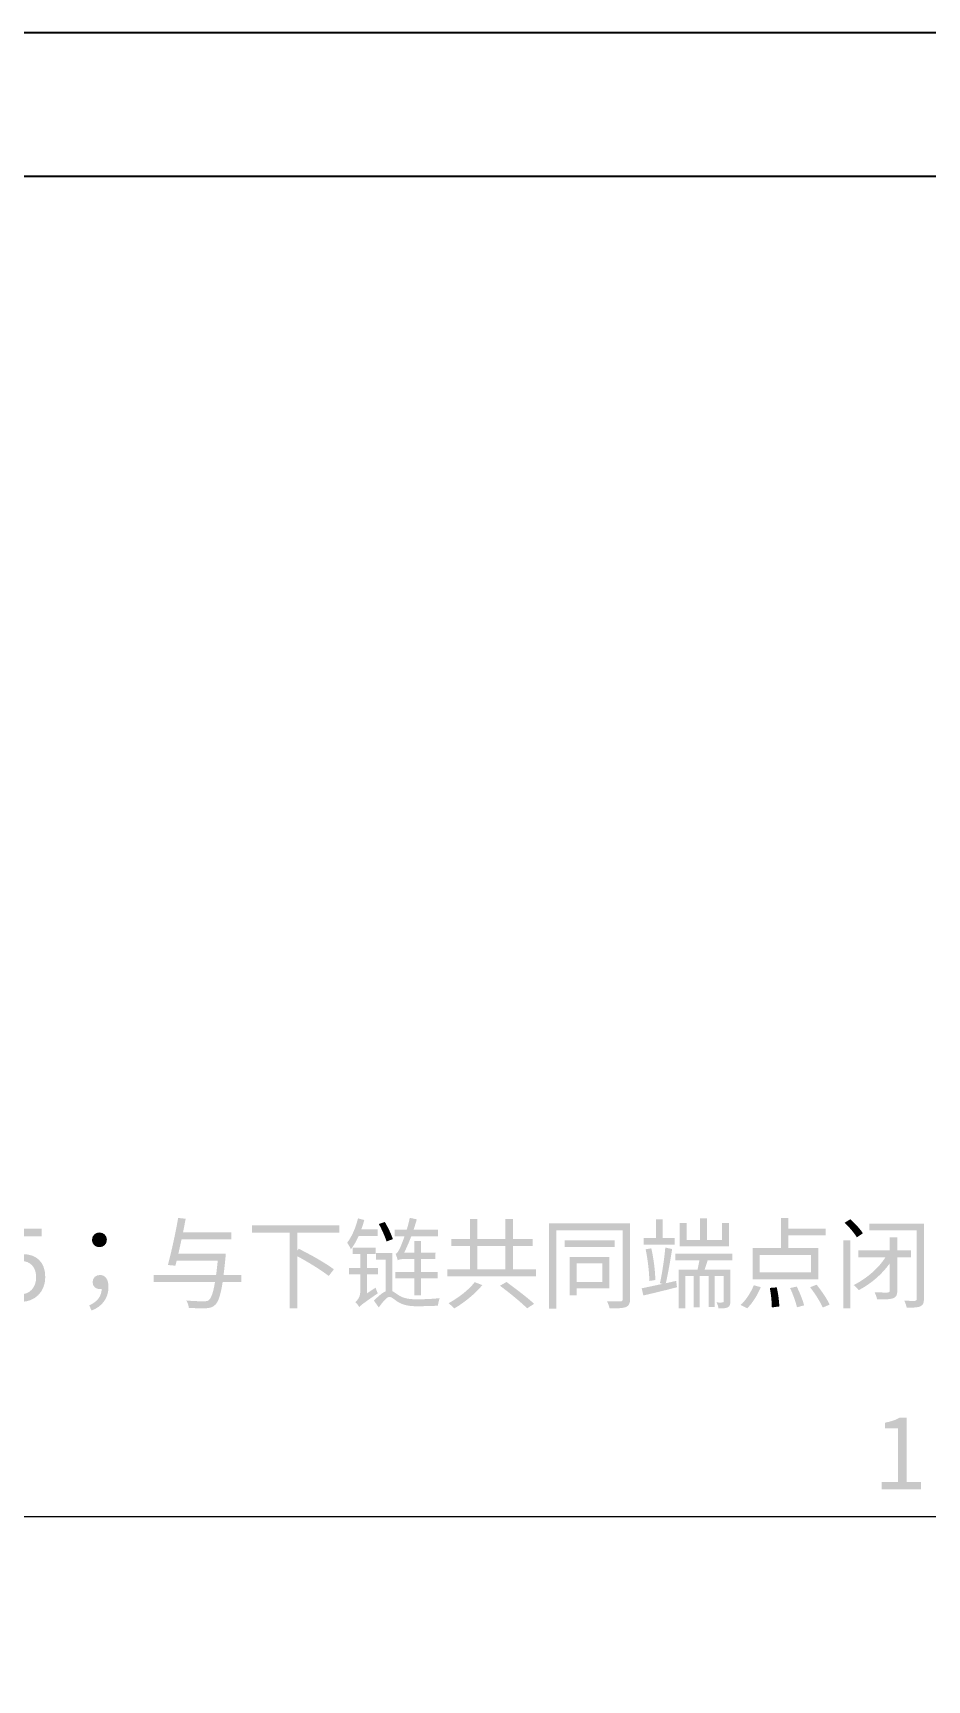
# Model space of a CAD drawing. Header units: millimetres. Extents: x -4600 to 229000, y -4300 to 19460.
# Drawn here: x 43789 to 46279, y 14875 to 19460 of the extents above; entities that cross this region are included whole.
import ezdxf

# ---------------------------------------------------------------- set-up
doc = ezdxf.new("R2010")
doc.units = ezdxf.units.MM
doc.header["$LTSCALE"] = 100
for name, color, linetype, lineweight in [('A-DIMS', 7, 'Continuous', 13), ('A-NOTE', 7, 'Continuous', 18), ('A-SHEET', 7, 'Continuous', 35)]:
    doc.layers.add(name, color=color, linetype=linetype, lineweight=lineweight)

# ---------------------------------------------------------------- blocks, each defined once
blk = doc.blocks.new('*D10')
at = {"layer": 'A-DIMS'}
h = blk.add_hatch(color=256, dxfattribs=at)
edge = h.paths.add_edge_path()
edge.add_line((6152.4, 13605.4), (6262.1, 13605.4))
edge.add_line((6262.1, 13605.4), (6262.1, 13626.1))
edge.add_line((6262.1, 13626.1), (6222, 13626.1))
edge.add_line((6222, 13626.1), (6222, 13805.4))
edge.add_line((6222, 13805.4), (6202.9, 13805.4))
edge.add_spline(control_points=[(6202.9, 13805.4), (6192, 13799.1), (6179.2, 13794.5), (6161.4, 13791.2)], knot_values=[0, 0, 0, 0, 1, 1, 1, 1], degree=3, periodic=0)
edge.add_line((6161.4, 13791.2), (6161.4, 13775.4))
edge.add_line((6161.4, 13775.4), (6197.2, 13775.4))
edge.add_line((6197.2, 13775.4), (6197.2, 13626.1))
edge.add_line((6197.2, 13626.1), (6152.4, 13626.1))
edge.add_line((6152.4, 13626.1), (6152.4, 13605.4))
blk.add_line((-1006, 13530.4), (14020, 13530.4))
blk = doc.blocks.new('SOURCE_DIMENSIONS')
at = {"layer": 'A-NOTE'}
h = blk.add_hatch(color=256, dxfattribs=at)
edge = h.paths.add_edge_path()
edge.add_spline(control_points=[(4193.5, 14361.1), (4186.4, 14320.2), (4174.1, 14263.4), (4164.8, 14230.1)], knot_values=[0, 0, 0, 0, 1, 1, 1, 1], degree=3, periodic=0)
edge.add_line((4164.8, 14230.1), (4185.8, 14228.2))
edge.add_line((4185.8, 14228.2), (4189.4, 14242.4))
edge.add_line((4189.4, 14242.4), (4303.7, 14242.4))
edge.add_spline(control_points=[(4303.7, 14242.4), (4302.1, 14227.1), (4300.7, 14214), (4299.1, 14202.3)], knot_values=[0, 0, 0, 0, 1, 1, 1, 1], degree=3, periodic=0)
edge.add_line((4299.1, 14202.3), (4125.5, 14202.3))
edge.add_line((4125.5, 14202.3), (4125.5, 14182.9))
edge.add_line((4125.5, 14182.9), (4296.1, 14182.9))
edge.add_spline(control_points=[(4296.1, 14182.9), (4291.2, 14153.5), (4285.7, 14138.2), (4279.2, 14132.5)], knot_values=[0, 0, 0, 0, 1, 1, 1, 1], degree=3, periodic=0)
edge.add_spline(control_points=[(4279.2, 14132.5), (4275.6, 14129.5), (4271.8, 14129.2), (4265, 14129.2), (4257.3, 14129.2), (4236.9, 14129.2), (4216.1, 14131.4)], knot_values=[0, 0, 0, 0, 1, 1, 1, 2, 2, 2, 2], degree=3, periodic=0)
edge.add_spline(control_points=[(4216.1, 14131.4), (4220, 14125.6), (4222.7, 14116.9), (4223.2, 14110.9)], knot_values=[0, 0, 0, 0, 1, 1, 1, 1], degree=3, periodic=0)
edge.add_spline(control_points=[(4223.2, 14110.9), (4242.9, 14109.5), (4262.5, 14109.3), (4272.3, 14109.8)], knot_values=[0, 0, 0, 0, 1, 1, 1, 1], degree=3, periodic=0)
edge.add_spline(control_points=[(4272.3, 14109.8), (4283.3, 14110.6), (4289.8, 14112.5), (4296.9, 14119.4), (4305.6, 14127.8), (4311.6, 14146.1), (4317.4, 14182.9)], knot_values=[0, 0, 0, 0, 1, 1, 1, 2, 2, 2, 2], degree=3, periodic=0)
edge.add_line((4317.4, 14182.9), (4369.7, 14182.9))
edge.add_line((4369.7, 14182.9), (4369.7, 14202.3))
edge.add_line((4369.7, 14202.3), (4319.8, 14202.3))
edge.add_spline(control_points=[(4319.8, 14202.3), (4321.7, 14216.5), (4323.4, 14232.6), (4325.3, 14251.4), (4325.5, 14254.4), (4326.1, 14261.5), (4326.1, 14261.5)], knot_values=[0, 0, 0, 0, 1, 1, 1, 2, 2, 2, 2], degree=3, periodic=0)
edge.add_line((4326.1, 14261.5), (4194, 14261.5))
edge.add_line((4194, 14261.5), (4203, 14301.9))
edge.add_line((4203, 14301.9), (4341.1, 14301.9))
edge.add_line((4341.1, 14301.9), (4341.1, 14321.5))
edge.add_line((4341.1, 14321.5), (4207.1, 14321.5))
edge.add_line((4207.1, 14321.5), (4214.5, 14358.9))
edge.add_line((4214.5, 14358.9), (4193.5, 14361.1))
h = blk.add_hatch(color=256, dxfattribs=at)
edge = h.paths.add_edge_path()
edge.add_spline(control_points=[(4694.2, 14360), (4687.9, 14334.4), (4677.3, 14309), (4663.9, 14292.1)], knot_values=[0, 0, 0, 0, 1, 1, 1, 1], degree=3, periodic=0)
edge.add_spline(control_points=[(4663.9, 14292.1), (4667.4, 14287.7), (4672.9, 14278.2), (4674.3, 14273.8)], knot_values=[0, 0, 0, 0, 1, 1, 1, 1], degree=3, periodic=0)
edge.add_spline(control_points=[(4674.3, 14273.8), (4682.4, 14284.2), (4689.8, 14297), (4696.1, 14311.2)], knot_values=[0, 0, 0, 0, 1, 1, 1, 1], degree=3, periodic=0)
edge.add_line((4696.1, 14311.2), (4748.5, 14311.2))
edge.add_line((4748.5, 14311.2), (4748.5, 14329.5))
edge.add_line((4748.5, 14329.5), (4703.4, 14329.5))
edge.add_spline(control_points=[(4703.4, 14329.5), (4706.7, 14337.9), (4709.4, 14346.7), (4711.6, 14355.4)], knot_values=[0, 0, 0, 0, 1, 1, 1, 1], degree=3, periodic=0)
edge.add_line((4711.6, 14355.4), (4694.2, 14360))
h = blk.add_hatch(color=256, dxfattribs=at)
edge = h.paths.add_edge_path()
edge.add_line((4789.7, 14263.4), (4744.6, 14263.4))
edge.add_line((4744.6, 14263.4), (4744.6, 14244.6))
edge.add_line((4744.6, 14244.6), (4770.8, 14244.6))
edge.add_line((4770.8, 14244.6), (4770.8, 14156.7))
edge.add_spline(control_points=[(4770.8, 14156.7), (4760.7, 14152.1), (4749.6, 14142.3), (4738.6, 14130.8)], knot_values=[0, 0, 0, 0, 1, 1, 1, 1], degree=3, periodic=0)
edge.add_line((4738.6, 14130.8), (4752, 14112))
edge.add_spline(control_points=[(4752, 14112), (4762.7, 14127), (4774.4, 14141.5), (4782, 14141.5), (4787.5, 14141.5), (4794.9, 14134.4), (4804.1, 14128.1)], knot_values=[0, 0, 0, 0, 1, 1, 1, 2, 2, 2, 2], degree=3, periodic=0)
edge.add_spline(control_points=[(4804.1, 14128.1), (4818.6, 14118.8), (4835.2, 14115.3), (4858.2, 14115.3), (4874.5, 14115.3), (4902.4, 14116.1), (4916.8, 14116.9)], knot_values=[0, 0, 0, 0, 1, 1, 1, 2, 2, 2, 2], degree=3, periodic=0)
edge.add_spline(control_points=[(4916.8, 14116.9), (4917.1, 14122.6), (4919.5, 14132.5), (4921.7, 14137.9)], knot_values=[0, 0, 0, 0, 1, 1, 1, 1], degree=3, periodic=0)
edge.add_spline(control_points=[(4921.7, 14137.9), (4903.7, 14135.7), (4875.6, 14134.6), (4858.4, 14134.6), (4837.1, 14134.6), (4821, 14137.1), (4807.7, 14145.8), (4800, 14150.7), (4794.6, 14155.1), (4789.7, 14157.6)], knot_values=[0, 0, 0, 0, 1, 1, 1, 2, 2, 2, 3, 3, 3, 3], degree=3, periodic=0)
edge.add_line((4789.7, 14157.6), (4789.7, 14263.4))
edge = h.paths.add_edge_path(flags=0)
edge.add_line((4798.4, 14210.8), (4798.4, 14192.8))
edge.add_line((4798.4, 14192.8), (4851.3, 14192.8))
edge.add_line((4851.3, 14192.8), (4851.3, 14145.8))
edge.add_line((4851.3, 14145.8), (4869.6, 14145.8))
edge.add_line((4869.6, 14145.8), (4869.6, 14192.8))
edge.add_line((4869.6, 14192.8), (4915.7, 14192.8))
edge.add_line((4915.7, 14192.8), (4915.7, 14210.8))
edge.add_line((4915.7, 14210.8), (4869.6, 14210.8))
edge.add_line((4869.6, 14210.8), (4869.6, 14247.1))
edge.add_line((4869.6, 14247.1), (4909.7, 14247.1))
edge.add_line((4909.7, 14247.1), (4910, 14264.5))
edge.add_line((4910, 14264.5), (4869.6, 14264.5))
edge.add_line((4869.6, 14264.5), (4869.6, 14297.3))
edge.add_line((4869.6, 14297.3), (4851.3, 14297.3))
edge.add_line((4851.3, 14297.3), (4851.3, 14264.5))
edge.add_line((4851.3, 14264.5), (4822.7, 14264.5))
edge.add_spline(control_points=[(4822.7, 14264.5), (4829.5, 14278.2), (4836.3, 14293.7), (4842.6, 14310.4)], knot_values=[0, 0, 0, 0, 1, 1, 1, 1], degree=3, periodic=0)
edge.add_line((4842.6, 14310.4), (4917.1, 14310.4))
edge.add_line((4917.1, 14310.4), (4917.1, 14328.1))
edge.add_line((4917.1, 14328.1), (4848.9, 14328.1))
edge.add_spline(control_points=[(4848.9, 14328.1), (4852.1, 14337.9), (4855.2, 14347.7), (4857.9, 14357.3)], knot_values=[0, 0, 0, 0, 1, 1, 1, 1], degree=3, periodic=0)
edge.add_line((4857.9, 14357.3), (4838.2, 14361.4))
edge.add_spline(control_points=[(4838.2, 14361.4), (4836.1, 14350.2), (4833, 14338.7), (4829.8, 14328.1)], knot_values=[0, 0, 0, 0, 1, 1, 1, 1], degree=3, periodic=0)
edge.add_line((4829.8, 14328.1), (4795.9, 14328.1))
edge.add_line((4795.9, 14328.1), (4795.9, 14310.4))
edge.add_line((4795.9, 14310.4), (4823.8, 14310.4))
edge.add_spline(control_points=[(4823.8, 14310.4), (4818.9, 14295.6), (4813.9, 14283.9), (4811.8, 14279)], knot_values=[0, 0, 0, 0, 1, 1, 1, 1], degree=3, periodic=0)
edge.add_spline(control_points=[(4811.8, 14279), (4807.1, 14269.2), (4803.3, 14262.1), (4798.9, 14261)], knot_values=[0, 0, 0, 0, 1, 1, 1, 1], degree=3, periodic=0)
edge.add_spline(control_points=[(4798.9, 14261), (4801.1, 14256.1), (4804.1, 14247.1), (4804.9, 14243.2)], knot_values=[0, 0, 0, 0, 1, 1, 1, 1], degree=3, periodic=0)
edge.add_spline(control_points=[(4804.9, 14243.2), (4807.4, 14245.4), (4815.9, 14247.1), (4826.2, 14247.1)], knot_values=[0, 0, 0, 0, 1, 1, 1, 1], degree=3, periodic=0)
edge.add_line((4826.2, 14247.1), (4851.3, 14247.1))
edge.add_line((4851.3, 14247.1), (4851.3, 14210.8))
edge.add_line((4851.3, 14210.8), (4798.4, 14210.8))
h = blk.add_hatch(color=256, dxfattribs=at)
h.paths.add_polyline_path([(4953.6, 14302.7), (4953.6, 14283.1), (5005.8, 14283.1), (5005.8, 14218.1), (4942.5, 14218.1), (4942.5, 14198.2), (5190.2, 14198.2), (5190.2, 14218.1), (5125.8, 14218.1), (5125.8, 14283.1), (5180.4, 14283.1), (5180.4, 14302.7), (5125.8, 14302.7), (5125.8, 14358.1), (5104.8, 14358.1), (5104.8, 14302.7), (5026.8, 14302.7), (5026.8, 14358.1), (5005.8, 14358.1), (5005.8, 14302.7), (4953.6, 14302.7)])
h.paths.add_polyline_path([(5026.8, 14218.1), (5026.8, 14283.1), (5104.8, 14283.1), (5104.8, 14218.1), (5026.8, 14218.1)], flags=0)
for points in [[(5523.6, 14357), (5523.6, 14305.7), (5489.3, 14305.7), (5489.3, 14287.2), (5575.5, 14287.2), (5575.5, 14305.7), (5542.2, 14305.7), (5542.2, 14357), (5523.6, 14357)], [(5589.9, 14346.9), (5589.9, 14282), (5727.2, 14282), (5727.2, 14346.9), (5707.5, 14346.9), (5707.5, 14300), (5666.3, 14300), (5666.3, 14360), (5646.7, 14360), (5646.7, 14300), (5608.8, 14300), (5608.8, 14346.9), (5589.9, 14346.9)], [(6045.1, 14299.2), (6045.1, 14109.5), (6065.2, 14109.5), (6065.2, 14299.2), (6045.1, 14299.2)]]:
    blk.add_hatch(color=256, dxfattribs=at).paths.add_polyline_path(points)
h = blk.add_hatch(color=256, dxfattribs=at)
h.paths.add_polyline_path([(5793.2, 14277.6), (5793.2, 14190.3), (5975.8, 14190.3), (5975.8, 14277.6), (5892.5, 14277.6), (5892.5, 14312.3), (5996.2, 14312.3), (5996.2, 14331.6), (5892.5, 14331.6), (5892.5, 14360.6), (5872.1, 14360.6), (5872.1, 14277.6), (5793.2, 14277.6)])
h.paths.add_polyline_path([(5812.6, 14258.2), (5955.3, 14258.2), (5955.3, 14209.4), (5812.6, 14209.4), (5812.6, 14258.2)], flags=0)
h = blk.add_hatch(color=256, dxfattribs=at)
edge = h.paths.add_edge_path()
edge.add_spline(control_points=[(6049.1, 14347.7), (6062, 14335.5), (6076.7, 14318.3), (6083, 14307.1)], knot_values=[0, 0, 0, 0, 1, 1, 1, 1], degree=3, periodic=0)
edge.add_line((6083, 14307.1), (6099.9, 14318.3))
edge.add_spline(control_points=[(6099.9, 14318.3), (6093.1, 14329.7), (6077.8, 14346.1), (6065, 14357.6)], knot_values=[0, 0, 0, 0, 1, 1, 1, 1], degree=3, periodic=0)
edge.add_line((6065, 14357.6), (6049.1, 14347.7))
h = blk.add_hatch(color=256, dxfattribs=at)
edge = h.paths.add_edge_path()
edge.add_spline(control_points=[(3758, 14127.8), (3791.6, 14127.8), (3823.5, 14152.7), (3823.5, 14196.3), (3823.5, 14240.5), (3796.2, 14260.2), (3763.2, 14260.2), (3751.2, 14260.2), (3742.2, 14257.2), (3733.2, 14252.2)], knot_values=[0, 0, 0, 0, 1, 1, 1, 2, 2, 2, 3, 3, 3, 3], degree=3, periodic=0)
edge.add_line((3733.2, 14252.2), (3738.4, 14310.1))
edge.add_line((3738.4, 14310.1), (3813.7, 14310.1))
edge.add_line((3813.7, 14310.1), (3813.7, 14331.4))
edge.add_line((3813.7, 14331.4), (3716.5, 14331.4))
edge.add_line((3716.5, 14331.4), (3710, 14238.1))
edge.add_line((3710, 14238.1), (3723.4, 14229.6))
edge.add_spline(control_points=[(3723.4, 14229.6), (3734.8, 14237.2), (3743.3, 14241.3), (3756.7, 14241.3), (3781.8, 14241.3), (3798.1, 14224.4), (3798.1, 14195.8), (3798.1, 14166.6), (3779.3, 14148.6), (3755.6, 14148.6), (3732.4, 14148.6), (3717.6, 14159.2), (3706.4, 14170.7)], knot_values=[0, 0, 0, 0, 1, 1, 1, 2, 2, 2, 3, 3, 3, 4, 4, 4, 4], degree=3, periodic=0)
edge.add_line((3706.4, 14170.7), (3693.9, 14154.3))
edge.add_spline(control_points=[(3693.9, 14154.3), (3707.5, 14140.9), (3726.6, 14127.8), (3758, 14127.8)], knot_values=[0, 0, 0, 0, 1, 1, 1, 1], degree=3, periodic=0)
h = blk.add_hatch(color=256, dxfattribs=at)
edge = h.paths.add_edge_path()
edge.add_spline(control_points=[(3974.4, 14279.8), (3985.3, 14279.8), (3995.1, 14287.7), (3995.1, 14300.3), (3995.1, 14312.8), (3985.3, 14320.7), (3974.4, 14320.7), (3963.5, 14320.7), (3953.6, 14312.8), (3953.6, 14300.3), (3953.6, 14287.7), (3963.5, 14279.8), (3974.4, 14279.8)], knot_values=[0, 0, 0, 0, 1, 1, 1, 2, 2, 2, 3, 3, 3, 4, 4, 4, 4], degree=3, periodic=0)
h = blk.add_hatch(color=256, dxfattribs=at)
edge = h.paths.add_edge_path()
edge.add_line((4398.7, 14340.4), (4398.7, 14319.9))
edge.add_line((4398.7, 14319.9), (4504, 14319.9))
edge.add_line((4504, 14319.9), (4504, 14109.8))
edge.add_line((4504, 14109.8), (4525.5, 14109.8))
edge.add_line((4525.5, 14109.8), (4525.5, 14254.4))
edge.add_spline(control_points=[(4525.5, 14254.4), (4556.9, 14237.5), (4593.5, 14214.9), (4612.6, 14199.6)], knot_values=[0, 0, 0, 0, 1, 1, 1, 1], degree=3, periodic=0)
edge.add_line((4612.6, 14199.6), (4627, 14218.1))
edge.add_spline(control_points=[(4627, 14218.1), (4605.2, 14234.8), (4561.8, 14259.3), (4529.4, 14275.2)], knot_values=[0, 0, 0, 0, 1, 1, 1, 1], degree=3, periodic=0)
edge.add_line((4529.4, 14275.2), (4525.5, 14270.8))
edge.add_line((4525.5, 14270.8), (4525.5, 14319.9))
edge.add_line((4525.5, 14319.9), (4641.8, 14319.9))
edge.add_line((4641.8, 14319.9), (4641.8, 14340.4))
edge.add_line((4641.8, 14340.4), (4398.7, 14340.4))
h = blk.add_hatch(color=256, dxfattribs=at)
edge = h.paths.add_edge_path()
edge.add_spline(control_points=[(4752.3, 14344.2), (4760.5, 14329.2), (4769.7, 14308.7), (4773.6, 14295.6)], knot_values=[0, 0, 0, 0, 1, 1, 1, 1], degree=3, periodic=0)
edge.add_line((4773.6, 14295.6), (4791.3, 14302.2))
edge.add_spline(control_points=[(4791.3, 14302.2), (4787.2, 14315.3), (4777.7, 14334.9), (4768.9, 14349.9)], knot_values=[0, 0, 0, 0, 1, 1, 1, 1], degree=3, periodic=0)
edge.add_line((4768.9, 14349.9), (4752.3, 14344.2))
h = blk.add_hatch(color=256, dxfattribs=at)
edge = h.paths.add_edge_path()
edge.add_line((5226.2, 14346.4), (5226.2, 14109))
edge.add_line((5226.2, 14109), (5246.1, 14109))
edge.add_line((5246.1, 14109), (5246.1, 14327))
edge.add_line((5246.1, 14327), (5431.4, 14327))
edge.add_line((5431.4, 14327), (5431.4, 14135.7))
edge.add_spline(control_points=[(5431.4, 14135.7), (5431.4, 14130.8), (5429.8, 14129.2), (5424.9, 14128.9)], knot_values=[0, 0, 0, 0, 1, 1, 1, 1], degree=3, periodic=0)
edge.add_spline(control_points=[(5424.9, 14128.9), (5420.2, 14128.9), (5404.4, 14128.6), (5387.2, 14129.2)], knot_values=[0, 0, 0, 0, 1, 1, 1, 1], degree=3, periodic=0)
edge.add_spline(control_points=[(5387.2, 14129.2), (5390.5, 14124), (5393.5, 14114.7), (5394.6, 14109.3)], knot_values=[0, 0, 0, 0, 1, 1, 1, 1], degree=3, periodic=0)
edge.add_spline(control_points=[(5394.6, 14109.3), (5418, 14109.3), (5432, 14109.8), (5440.1, 14113.1), (5448.6, 14116.4), (5451.6, 14122.9), (5451.6, 14135.5)], knot_values=[0, 0, 0, 0, 1, 1, 1, 2, 2, 2, 2], degree=3, periodic=0)
edge.add_line((5451.6, 14135.5), (5451.6, 14346.4))
edge.add_line((5451.6, 14346.4), (5226.2, 14346.4))
h.paths.add_polyline_path([(5283.8, 14252), (5283.8, 14145.3), (5302.6, 14145.3), (5302.6, 14165.2), (5393.8, 14165.2), (5393.8, 14252), (5283.8, 14252)], flags=0)
h.paths.add_polyline_path([(5302.6, 14234.5), (5374.7, 14234.5), (5374.7, 14182.7), (5302.6, 14182.7), (5302.6, 14234.5)], flags=0)
h.paths.add_polyline_path([(5269.9, 14298.4), (5269.9, 14280.6), (5408.5, 14280.6), (5408.5, 14298.4), (5269.9, 14298.4)], flags=0)
h = blk.add_hatch(color=256, dxfattribs=at)
edge = h.paths.add_edge_path()
edge.add_line((6117.6, 14345.6), (6117.6, 14326.5))
edge.add_line((6117.6, 14326.5), (6249.7, 14326.5))
edge.add_line((6249.7, 14326.5), (6249.7, 14135.5))
edge.add_spline(control_points=[(6249.7, 14135.5), (6249.7, 14131.6), (6248.6, 14130.6), (6244.5, 14130.3)], knot_values=[0, 0, 0, 0, 1, 1, 1, 1], degree=3, periodic=0)
edge.add_spline(control_points=[(6244.5, 14130.3), (6241, 14130.3), (6227.9, 14130.3), (6215.3, 14130.6)], knot_values=[0, 0, 0, 0, 1, 1, 1, 1], degree=3, periodic=0)
edge.add_spline(control_points=[(6215.3, 14130.6), (6218, 14125.4), (6220.8, 14116.6), (6221.9, 14111.5)], knot_values=[0, 0, 0, 0, 1, 1, 1, 1], degree=3, periodic=0)
edge.add_spline(control_points=[(6221.9, 14111.5), (6240.1, 14111.2), (6252.1, 14111.7), (6259.8, 14115), (6267.2, 14118.3), (6269.9, 14124), (6269.9, 14135.5)], knot_values=[0, 0, 0, 0, 1, 1, 1, 2, 2, 2, 2], degree=3, periodic=0)
edge.add_line((6269.9, 14135.5), (6269.9, 14345.6))
edge.add_line((6269.9, 14345.6), (6117.6, 14345.6))
edge = h.paths.add_edge_path(flags=0)
edge.add_line((6174.4, 14307.6), (6174.4, 14271.1))
edge.add_line((6174.4, 14271.1), (6086.8, 14271.1))
edge.add_line((6086.8, 14271.1), (6086.8, 14251.7))
edge.add_line((6086.8, 14251.7), (6162.7, 14251.7))
edge.add_spline(control_points=[(6162.7, 14251.7), (6144.1, 14221.7), (6111.6, 14193.3), (6074.3, 14174.2)], knot_values=[0, 0, 0, 0, 1, 1, 1, 1], degree=3, periodic=0)
edge.add_spline(control_points=[(6074.3, 14174.2), (6078.9, 14170.9), (6085.4, 14164.1), (6088.4, 14160)], knot_values=[0, 0, 0, 0, 1, 1, 1, 1], degree=3, periodic=0)
edge.add_spline(control_points=[(6088.4, 14160), (6123.4, 14178.6), (6153.1, 14204.5), (6174.4, 14234.2)], knot_values=[0, 0, 0, 0, 1, 1, 1, 1], degree=3, periodic=0)
edge.add_line((6174.4, 14234.2), (6174.4, 14159.2))
edge.add_spline(control_points=[(6174.4, 14159.2), (6174.4, 14154.8), (6173, 14153.7), (6168.7, 14153.5)], knot_values=[0, 0, 0, 0, 1, 1, 1, 1], degree=3, periodic=0)
edge.add_spline(control_points=[(6168.7, 14153.5), (6164, 14153.5), (6148.7, 14153.5), (6132.6, 14154)], knot_values=[0, 0, 0, 0, 1, 1, 1, 1], degree=3, periodic=0)
edge.add_spline(control_points=[(6132.6, 14154), (6135.4, 14148.3), (6138.6, 14139.6), (6139.5, 14134.1)], knot_values=[0, 0, 0, 0, 1, 1, 1, 1], degree=3, periodic=0)
edge.add_spline(control_points=[(6139.5, 14134.1), (6161.3, 14134.1), (6175.5, 14134.4), (6183.9, 14137.6)], knot_values=[0, 0, 0, 0, 1, 1, 1, 1], degree=3, periodic=0)
edge.add_spline(control_points=[(6183.9, 14137.6), (6192.9, 14140.6), (6195.7, 14146.4), (6195.7, 14158.7)], knot_values=[0, 0, 0, 0, 1, 1, 1, 1], degree=3, periodic=0)
edge.add_line((6195.7, 14158.7), (6195.7, 14251.7))
edge.add_line((6195.7, 14251.7), (6233.9, 14251.7))
edge.add_line((6233.9, 14251.7), (6233.9, 14271.1))
edge.add_line((6233.9, 14271.1), (6195.7, 14271.1))
edge.add_line((6195.7, 14271.1), (6195.7, 14307.6))
edge.add_line((6195.7, 14307.6), (6174.4, 14307.6))
h = blk.add_hatch(color=256, dxfattribs=at)
edge = h.paths.add_edge_path()
edge.add_line((4669.6, 14222), (4669.6, 14204))
edge.add_line((4669.6, 14204), (4700.4, 14204))
edge.add_line((4700.4, 14204), (4700.4, 14153.2))
edge.add_spline(control_points=[(4700.4, 14153.2), (4700.4, 14140.1), (4691.7, 14130.8), (4686.8, 14127)], knot_values=[0, 0, 0, 0, 1, 1, 1, 1], degree=3, periodic=0)
edge.add_spline(control_points=[(4686.8, 14127), (4690.3, 14123.7), (4695.8, 14116.9), (4697.7, 14112.8)], knot_values=[0, 0, 0, 0, 1, 1, 1, 1], degree=3, periodic=0)
edge.add_spline(control_points=[(4697.7, 14112.8), (4701.5, 14117.7), (4708.1, 14122.9), (4749.3, 14151.3)], knot_values=[0, 0, 0, 0, 1, 1, 1, 1], degree=3, periodic=0)
edge.add_spline(control_points=[(4749.3, 14151.3), (4747.4, 14155.1), (4744.6, 14162.2), (4743.3, 14167.1)], knot_values=[0, 0, 0, 0, 1, 1, 1, 1], degree=3, periodic=0)
edge.add_line((4743.3, 14167.1), (4719.3, 14151.3))
edge.add_line((4719.3, 14151.3), (4719.3, 14204))
edge.add_line((4719.3, 14204), (4749.6, 14204))
edge.add_line((4749.6, 14204), (4749.6, 14222))
edge.add_line((4749.6, 14222), (4719.3, 14222))
edge.add_line((4719.3, 14222), (4719.3, 14260.4))
edge.add_line((4719.3, 14260.4), (4743.6, 14260.4))
edge.add_line((4743.6, 14260.4), (4743.6, 14278.4))
edge.add_line((4743.6, 14278.4), (4678.9, 14278.4))
edge.add_line((4678.9, 14278.4), (4678.9, 14260.4))
edge.add_line((4678.9, 14260.4), (4700.4, 14260.4))
edge.add_line((4700.4, 14260.4), (4700.4, 14222))
edge.add_line((4700.4, 14222), (4669.6, 14222))
h = blk.add_hatch(color=256, dxfattribs=at)
edge = h.paths.add_edge_path()
edge.add_spline(control_points=[(5549.8, 14278.7), (5547.1, 14248.7), (5540.8, 14205), (5534.8, 14179.4)], knot_values=[0, 0, 0, 0, 1, 1, 1, 1], degree=3, periodic=0)
edge.add_line((5534.8, 14179.4), (5541.9, 14177.5))
edge.add_line((5541.9, 14177.5), (5484.1, 14165.2))
edge.add_line((5484.1, 14165.2), (5488.7, 14145.3))
edge.add_spline(control_points=[(5488.7, 14145.3), (5514.9, 14151.3), (5549.6, 14159.7), (5582.3, 14168.2)], knot_values=[0, 0, 0, 0, 1, 1, 1, 1], degree=3, periodic=0)
edge.add_line((5582.3, 14168.2), (5580.1, 14185.9))
edge.add_line((5580.1, 14185.9), (5551.2, 14179.4))
edge.add_spline(control_points=[(5551.2, 14179.4), (5557.2, 14204.8), (5564, 14244.3), (5568.9, 14274.6)], knot_values=[0, 0, 0, 0, 1, 1, 1, 1], degree=3, periodic=0)
edge.add_line((5568.9, 14274.6), (5549.8, 14278.7))
edge = h.paths.add_edge_path(flags=0)
edge.add_spline(control_points=[(5495, 14273.8), (5501, 14246), (5505.1, 14209.4), (5505.4, 14185.7)], knot_values=[0, 0, 0, 0, 1, 1, 1, 1], degree=3, periodic=0)
edge.add_line((5505.4, 14185.7), (5522, 14188.4))
edge.add_spline(control_points=[(5522, 14188.4), (5521.7, 14212.4), (5517.4, 14248.4), (5510.8, 14276.5)], knot_values=[0, 0, 0, 0, 1, 1, 1, 1], degree=3, periodic=0)
edge.add_line((5510.8, 14276.5), (5495, 14273.8))
h = blk.add_hatch(color=256, dxfattribs=at)
edge = h.paths.add_edge_path()
edge.add_line((5586.7, 14217.6), (5586.7, 14109.8))
edge.add_line((5586.7, 14109.8), (5605.2, 14109.8))
edge.add_line((5605.2, 14109.8), (5605.2, 14199.9))
edge.add_line((5605.2, 14199.9), (5629, 14199.9))
edge.add_line((5629, 14199.9), (5629, 14112.5))
edge.add_line((5629, 14112.5), (5645.3, 14112.5))
edge.add_line((5645.3, 14112.5), (5645.3, 14199.9))
edge.add_line((5645.3, 14199.9), (5670.7, 14199.9))
edge.add_line((5670.7, 14199.9), (5670.7, 14113.4))
edge.add_line((5670.7, 14113.4), (5687.1, 14113.4))
edge.add_line((5687.1, 14113.4), (5687.1, 14199.9))
edge.add_line((5687.1, 14199.9), (5712.2, 14199.9))
edge.add_line((5712.2, 14199.9), (5712.2, 14128.9))
edge.add_spline(control_points=[(5712.2, 14128.9), (5712.2, 14126.7), (5711.6, 14125.9), (5709.2, 14125.9)], knot_values=[0, 0, 0, 0, 1, 1, 1, 1], degree=3, periodic=0)
edge.add_spline(control_points=[(5709.2, 14125.9), (5707, 14125.6), (5700.2, 14125.6), (5692.5, 14125.9)], knot_values=[0, 0, 0, 0, 1, 1, 1, 1], degree=3, periodic=0)
edge.add_spline(control_points=[(5692.5, 14125.9), (5695, 14121.3), (5697.4, 14114.2), (5698, 14109.3)], knot_values=[0, 0, 0, 0, 1, 1, 1, 1], degree=3, periodic=0)
edge.add_spline(control_points=[(5698, 14109.3), (5710.5, 14109.3), (5718.2, 14109.5), (5723.9, 14112.5)], knot_values=[0, 0, 0, 0, 1, 1, 1, 1], degree=3, periodic=0)
edge.add_spline(control_points=[(5723.9, 14112.5), (5729.4, 14115.3), (5730.7, 14120.2), (5730.7, 14128.6)], knot_values=[0, 0, 0, 0, 1, 1, 1, 1], degree=3, periodic=0)
edge.add_line((5730.7, 14128.6), (5730.7, 14217.6))
edge.add_line((5730.7, 14217.6), (5659.5, 14217.6))
edge.add_line((5659.5, 14217.6), (5667.7, 14243.2))
edge.add_line((5667.7, 14243.2), (5736.7, 14243.2))
edge.add_line((5736.7, 14243.2), (5736.7, 14261.8))
edge.add_line((5736.7, 14261.8), (5577.9, 14261.8))
edge.add_line((5577.9, 14261.8), (5577.9, 14243.2))
edge.add_line((5577.9, 14243.2), (5644.8, 14243.2))
edge.add_spline(control_points=[(5644.8, 14243.2), (5643.1, 14234.8), (5641.5, 14225.5), (5639.6, 14217.6)], knot_values=[0, 0, 0, 0, 1, 1, 1, 1], degree=3, periodic=0)
edge.add_line((5639.6, 14217.6), (5586.7, 14217.6))
h = blk.add_hatch(color=256, dxfattribs=at)
edge = h.paths.add_edge_path()
edge.add_spline(control_points=[(3952.3, 14103.3), (3981.5, 14114.5), (3999.5, 14137.4), (3999.5, 14169), (3999.5, 14189.5), (3991, 14202.3), (3976, 14202.3), (3965.1, 14202.3), (3955.3, 14195.5), (3955.3, 14182.7), (3955.3, 14169.6), (3964.6, 14163), (3975.8, 14163)], knot_values=[0, 0, 0, 0, 1, 1, 1, 2, 2, 2, 3, 3, 3, 4, 4, 4, 4], degree=3, periodic=0)
edge.add_line((3975.8, 14163), (3980.7, 14163.6))
edge.add_spline(control_points=[(3980.7, 14163.6), (3979.8, 14142.3), (3968.1, 14127.8), (3946, 14117.7)], knot_values=[0, 0, 0, 0, 1, 1, 1, 1], degree=3, periodic=0)
edge.add_line((3946, 14117.7), (3952.3, 14103.3))
h = blk.add_hatch(color=256, dxfattribs=at)
edge = h.paths.add_edge_path()
edge.add_spline(control_points=[(5019.1, 14182.4), (5003.9, 14161.9), (4973, 14138.2), (4946.3, 14123.7)], knot_values=[0, 0, 0, 0, 1, 1, 1, 1], degree=3, periodic=0)
edge.add_spline(control_points=[(4946.3, 14123.7), (4950.9, 14120.2), (4958.3, 14113.6), (4962.4, 14109.3)], knot_values=[0, 0, 0, 0, 1, 1, 1, 1], degree=3, periodic=0)
edge.add_spline(control_points=[(4962.4, 14109.3), (4989.9, 14125.1), (5020.8, 14150.5), (5040.4, 14174.2)], knot_values=[0, 0, 0, 0, 1, 1, 1, 1], degree=3, periodic=0)
edge.add_line((5040.4, 14174.2), (5019.1, 14182.4))
h = blk.add_hatch(color=256, dxfattribs=at)
edge = h.paths.add_edge_path()
edge.add_spline(control_points=[(5089.5, 14172.3), (5115.5, 14153.2), (5148.7, 14125.9), (5165.1, 14109.5)], knot_values=[0, 0, 0, 0, 1, 1, 1, 1], degree=3, periodic=0)
edge.add_line((5165.1, 14109.5), (5184.5, 14122.1))
edge.add_spline(control_points=[(5184.5, 14122.1), (5166.7, 14138.7), (5132.6, 14164.7), (5107.5, 14182.9)], knot_values=[0, 0, 0, 0, 1, 1, 1, 1], degree=3, periodic=0)
edge.add_line((5107.5, 14182.9), (5089.5, 14172.3))
h = blk.add_hatch(color=256, dxfattribs=at)
edge = h.paths.add_edge_path()
edge.add_spline(control_points=[(5796.2, 14173.7), (5787.8, 14153.5), (5773.8, 14131.4), (5759.4, 14118.8)], knot_values=[0, 0, 0, 0, 1, 1, 1, 1], degree=3, periodic=0)
edge.add_line((5759.4, 14118.8), (5777.9, 14109.8))
edge.add_spline(control_points=[(5777.9, 14109.8), (5792.9, 14124.3), (5806.9, 14147.2), (5815.6, 14168.5)], knot_values=[0, 0, 0, 0, 1, 1, 1, 1], degree=3, periodic=0)
edge.add_line((5815.6, 14168.5), (5796.2, 14173.7))
h = blk.add_hatch(color=256, dxfattribs=at)
edge = h.paths.add_edge_path()
edge.add_spline(control_points=[(5897.2, 14166), (5905.1, 14149.1), (5913.3, 14126.2), (5916.3, 14112.5)], knot_values=[0, 0, 0, 0, 1, 1, 1, 1], degree=3, periodic=0)
edge.add_line((5916.3, 14112.5), (5936.2, 14117.7))
edge.add_spline(control_points=[(5936.2, 14117.7), (5932.9, 14131.4), (5924.2, 14153.5), (5915.7, 14170.1)], knot_values=[0, 0, 0, 0, 1, 1, 1, 1], degree=3, periodic=0)
edge.add_line((5915.7, 14170.1), (5897.2, 14166))
h = blk.add_hatch(color=256, dxfattribs=at)
edge = h.paths.add_edge_path()
edge.add_spline(control_points=[(5952.8, 14168.2), (5966.5, 14151), (5981.8, 14126.7), (5988, 14111.7)], knot_values=[0, 0, 0, 0, 1, 1, 1, 1], degree=3, periodic=0)
edge.add_line((5988, 14111.7), (6007.4, 14119.9))
edge.add_spline(control_points=[(6007.4, 14119.9), (6000.6, 14134.9), (5984.8, 14158.1), (5971.1, 14175.3)], knot_values=[0, 0, 0, 0, 1, 1, 1, 1], degree=3, periodic=0)
edge.add_line((5971.1, 14175.3), (5952.8, 14168.2))
h = blk.add_hatch(color=256, dxfattribs=at)
edge = h.paths.add_edge_path()
edge.add_spline(control_points=[(5840.7, 14166.3), (5844.2, 14148.6), (5846.4, 14125.6), (5846.4, 14112)], knot_values=[0, 0, 0, 0, 1, 1, 1, 1], degree=3, periodic=0)
edge.add_line((5846.4, 14112), (5867.2, 14114.7))
edge.add_spline(control_points=[(5867.2, 14114.7), (5866.9, 14127.8), (5864.2, 14150.5), (5860.1, 14167.9)], knot_values=[0, 0, 0, 0, 1, 1, 1, 1], degree=3, periodic=0)
edge.add_line((5860.1, 14167.9), (5840.7, 14166.3))
blk.add_blockref('*D10', (0, 0))
blk = doc.blocks.new('PLAN_DIMENSIONS')
blk.add_blockref('SOURCE_DIMENSIONS', (0, 0))
blk = doc.blocks.new('A02_SHEET')
at = {"layer": 'A-SHEET'}
for points in [[(-4600, -4300), (29000, -4300), (29000, 19460), (-4600, 19460)], [(-4200, -3900), (28600, -3900), (28600, 19060), (-4200, 19060)]]:
    blk.add_lwpolyline(points, close=True, dxfattribs=at)
blk.add_blockref('PLAN_DIMENSIONS', (0, 1800))

msp = doc.modelspace()

# ---------------------------------------------------------------- block references
msp.add_blockref('A02_SHEET', (40000, 0))

doc.saveas('drawing.dxf')
